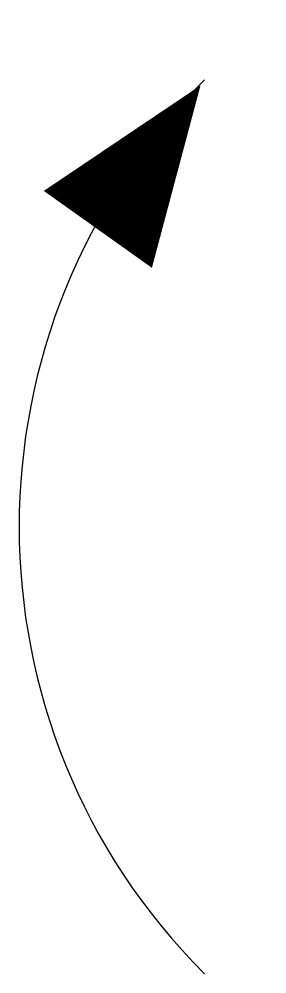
# Model space of a CAD drawing. Extents: x -1.9 to 0.9, y -4.8 to 5.8.
import ezdxf

# ---------------------------------------------------------------- set-up
doc = ezdxf.new("R2010")
doc.units = 0
doc.layers.get('0').update_dxf_attribs({"linetype": 'CONTINUOUS'})

msp = doc.modelspace()

# ---------------------------------------------------------------- linework, layer by layer
at = {"color": 0}
msp.add_lwpolyline([(-1.012, 3.497, 1.483, 0, 0), (0.135, 5.107, 0, 0, 0)], format="xyseb", dxfattribs=at)
at = {"color": 0, "linetype": 'CONTINUOUS'}
msp.add_arc((5.18, 0.171), 7.071, 135, 225, dxfattribs=at)

doc.saveas('drawing.dxf')
